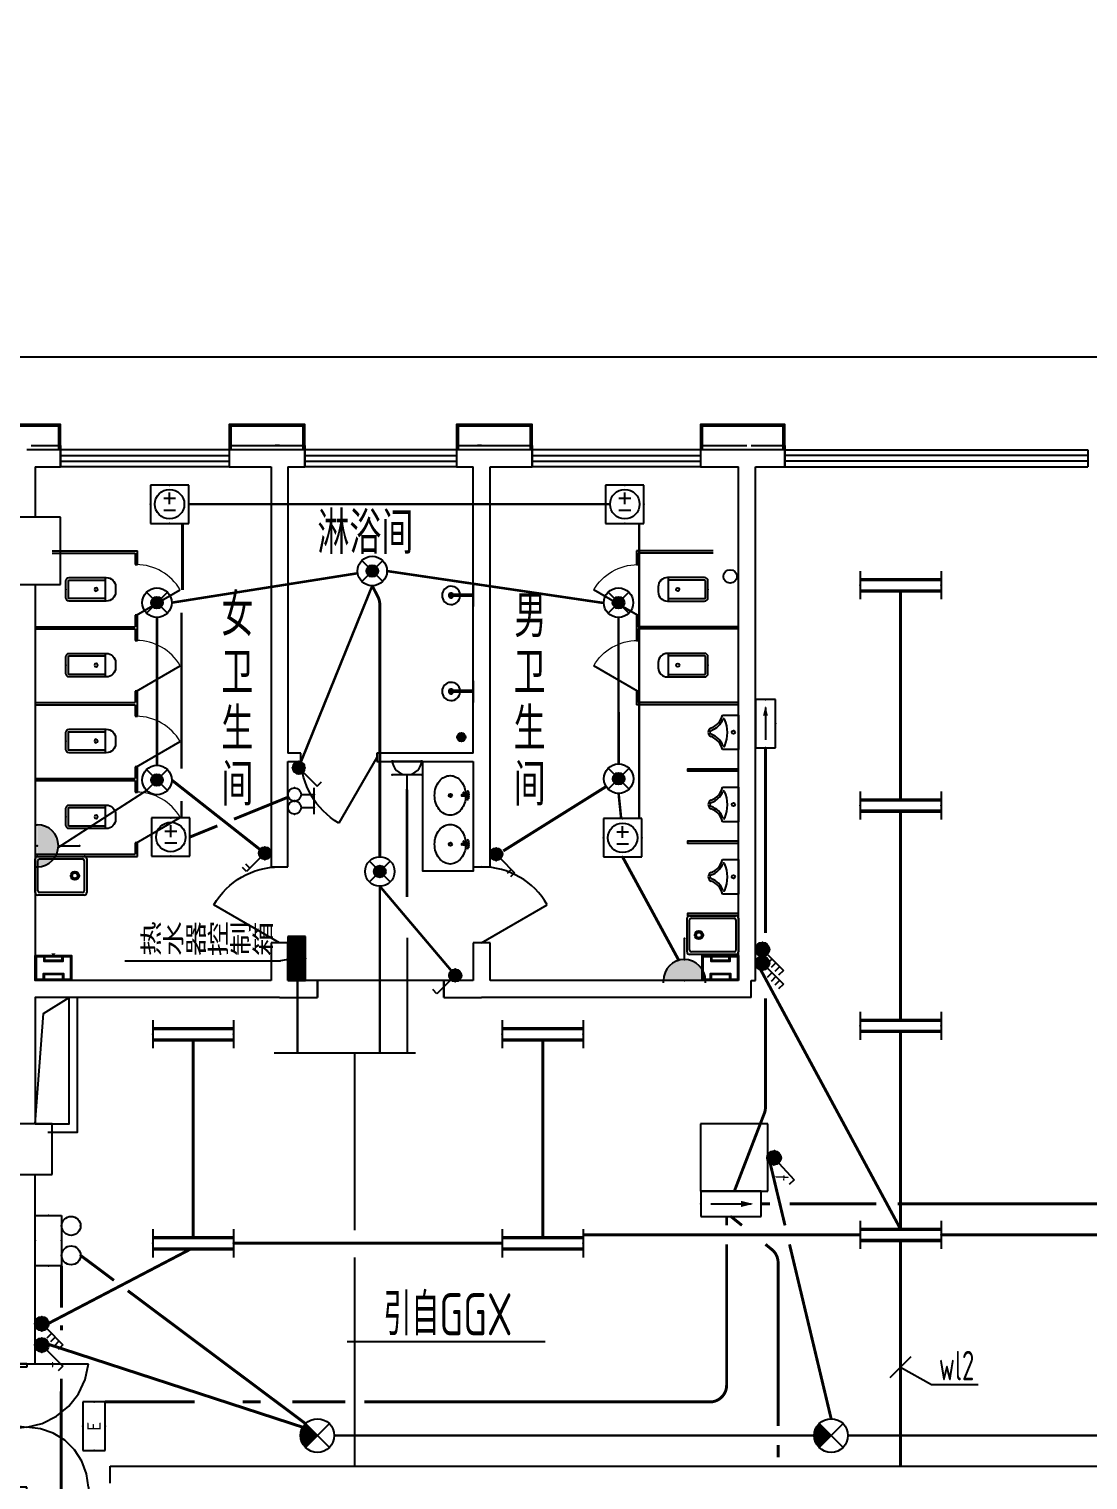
# Model space of a CAD drawing. Extents: x 2166032 to 5302137, y 581493 to 2416206.
# Drawn here: x 2475268 to 2487843, y 1206144 to 1223365 of the extents above; entities that cross this region are included whole.
import ezdxf
from ezdxf.enums import TextEntityAlignment as Align

# ---------------------------------------------------------------- set-up
doc = ezdxf.new("R2010")
doc.units = 0
doc.header["$LTSCALE"] = 1000
doc.header["$MEASUREMENT"] = 0
doc.linetypes.add('DASH', pattern=[0.35, 0.25, -0.1])
doc.linetypes.add('DASHEDX2', pattern=[1.5, 1, -0.5])
for name, color, linetype in [('3T_WOOD', 21, 'Continuous'), ('CABLETRAY', 4, 'Continuous'), ('COLUMN', 2, 'Continuous'), ('DIM-照明', 3, 'Continuous'), ('DIM-箱柜', 3, 'Continuous'), ('EQUIP-动力', 3, 'Continuous'), ('EQUIP-照明', 3, 'Continuous'), ('EQUIP-箱柜', 3, 'Continuous'), ('LATRINE', 8, 'Continuous'), ('LVTRY', 8, 'Continuous'), ('PUB_TEXT', 7, 'Continuous'), ('SURFACE', 8, 'Continuous'), ('TEL_TEXT', 7, 'Continuous'), ('WALL', 8, 'Continuous'), ('WINDOW', 8, 'Continuous'), ('WIRE-应急', 6, 'DASH'), ('WIRE-照明', 1, 'Continuous'), ('厨卫', 8, 'Continuous'), ('地漏', 5, 'Continuous'), ('屋面', 151, 'Continuous'), ('消防', 7, 'Continuous'), ('石材幕墙', 8, 'Continuous')]:
    doc.layers.add(name, color=color, linetype=linetype)
doc.styles.add('_HZTXT', font='！tssdeng.shx', dxfattribs={"width": 0.8, "bigfont": '！tssdchn.shx'})
doc.styles.add('_TCH_LABEL', font='!tssdeng.shx', dxfattribs={"bigfont": '!tssdchn.shx'})
doc.styles.add('_TEL_DIM', font='@tssdeng.shx', dxfattribs={"width": 0.8, "height": 3.5, "bigfont": '!tssdchn.shx'})
doc.styles.get("Standard").update_dxf_attribs({"font": 'tssdeng.shx', "bigfont": 'tssdchn.shx'})
doc.styles.add('TSSD_REIN', font='tssdeng.shx', dxfattribs={"width": 0.7, "bigfont": 'tssdchn.shx'})
doc.styles.add('zz-0', font='arial.ttf')

# ---------------------------------------------------------------- blocks, each defined once
blk = doc.blocks.new('_LV8')
for p, q in [((-205, 0), (205, 0)), ((-205, -191), (-205, 0)), ((205, 0), (205, -191))]:
    blk.add_line(p, q)
blk.add_circle((0, -60), 20)
for centre, radius, start, end in [((-152, -175), 10, 114.1084, 248.1394), ((5, -526), 395, 66.6675, 114.1084), ((158, -173), 10, 290.4941, 66.6675), ((-243, -391), 203, 19.2639, 79.2894), ((-243, -401), 233, 19.2639, 68.1394), ((0, -306), 54, 199.2639, 269.7777), ((0, -316), 24, 199.2639, 269.4998), ((0, -306), 54, 270.2223, 340.7361), ((0, -316), 24, 270.5002, 340.7361), ((243, -401), 233, 110.4941, 160.7361), ((243, -391), 203, 100.7106, 160.7361)]:
    blk.add_arc(centre, radius, start, end)
blk = doc.blocks.new('$lvtry$00000200')
for p, q in [((-140, -40, 0), (-140, -480, 0)), ((-110, -40, 0), (-110, -470, 0)), ((100, 0, 0), (-100, 0, 0)), ((100, -30, 0), (-100, -30, 0)), ((110, -470, 0), (110, -40, 0)), ((140, -480, 0), (140, -40, 0)), ((140, -470, 0), (-140, -470, 0)), ((-30, -590, 0), (30, -590, 0))]:
    blk.add_line(p, q)
blk.add_circle((0, -359, 0), 20)
for centre, radius, start, end in [((-100, -40, 0), 40, 90, 180), ((-100, -40, 0), 10, 90, 180), ((100, -40, 0), 40, 0, 90), ((100, -40, 0), 10, 0, 90), ((-30, -480, 0), 110, 180, 270), ((30, -480, 0), 110, 270, 0)]:
    blk.add_arc(centre, radius, start, end)
blk.add_point((0, 0))
blk = doc.blocks.new('A$C339C1991')
at = {"layer": 'LVTRY'}
blk.add_line((114, 371), (134, 371), dxfattribs=at)
for points in [[(0, 371), (256, 371)], [(114, 371), (114, 107)], [(134, 371), (134, 107)]]:
    blk.add_lwpolyline(points, dxfattribs=at)
for centre, radius, start, end in [((124, 108), 108, 95.306, 84.694), ((124, 108), 28.3, 110.6725, 69.3275), ((124, 110), 10.5, 197.2381, 342.7619)]:
    blk.add_arc(centre, radius, start, end, dxfattribs=at)
blk = doc.blocks.new('$TCHSYS$APDOOR2D')
blk.add_line((0.5, 0), (0, 0.866))
at = {"lineweight": 13}
blk.add_arc((0.5, 0), 1, 120, 180, dxfattribs=at)
blk = doc.blocks.new('$lvtry$00000194')
for p, q in [((-17, -27, 0), (-17, -17, 0)), ((17, -27, 0), (17, -17, 0))]:
    blk.add_line(p, q)
at = {"elevation": 0}
blk.add_lwpolyline([(14, -39, -0.067374), (92, -53, -0.088152), (166, -93, -0.105269), (218, -155, -0.121685), (235, -224, -0.121685), (218, -292, -0.105269), (166, -355, -0.088152), (92, -394, -0.078966), (0, -409, -0.078966), (-92, -394, -0.088152), (-166, -355, -0.105269), (-218, -292, -0.121685), (-235, -224, -0.121685), (-218, -155, -0.105269), (-166, -93, -0.088152), (-92, -53, -0.059935), (-23, -40, -0.059935)], format="xyb", dxfattribs=at)
for centre, radius in [((0, -27, 0), 16.7), ((0, -221, 0), 20), ((0, -221, 0), 15)]:
    blk.add_circle(centre, radius)
for centre, radius, start, end in [((-40, -17, 0), 10.1, 106.6096, 258.1648), ((-64, 250, 0), 259, 274.7069, 282.3732), ((-75, -197, 0), 173, 71.36, 79.1873), ((-29, -63, 0), 6.77, 155.344, 308.3224), ((-171, 35, 0), 166, 324.8411, 338.1337), ((-171, 35, 0), 170, 324.8411, 331.3523), ((-29, -63, 0), 3.37, 155.344, 308.3224), ((100, -178, 0), 170, 132.3141, 138.8253), ((100, -178, 0), 166, 125.5327, 138.8253), ((-12, -42, 0), 10.6, 201.8924, 261.774), ((0, -17, 0), 16.7, 0, 180), ((-381, -99, 0), 372, 2.3982, 6.7627), ((0, -80, 0), 9.9, 201.7837, 338.2163), ((64, 250, 0), 259, 257.6268, 265.2931), ((381, -99, 0), 372, 170.1008, 177.6018), ((75, -197, 0), 173, 100.8127, 110.4191), ((40, -17, 0), 10.1, 281.8352, 73.3904)]:
    blk.add_arc(centre, radius, start, end)
blk.add_point((0, -17, 0))
blk = doc.blocks.new('A$C6BB928D5')
at = {"layer": '地漏'}
h = blk.add_hatch(dxfattribs=at)
h.set_pattern_fill('ANSI31', color=5, scale=10, style=0)
h.set_pattern_definition([(45, (-2253094.437, -153718.293), (-11.22532015, 11.22532015), [])])
h.paths.add_polyline_path([(0, 50, 1), (100, 50, 1)])
at = {"layer": '地漏', "color": 5}
blk.add_circle((50, 50), 50, dxfattribs=at)
blk = doc.blocks.new('$plan$00001091')
for p, q in [((-275, -410), (-275, -50)), ((-255, -30), (255, -30)), ((275, -50), (275, -410)), ((255, -430), (-255, -430))]:
    blk.add_line(p, q)
for points in [[(-275, 0, 0.414214), (-305, -30, 0.414214)], [(305, -30, 0.414214), (275, 0, 0.414214)], [(-305, -430, 0.414214), (-275, -460, 0.414214)], [(275, -460, 0.414214), (305, -430, 0.414214)]]:
    blk.add_lwpolyline(points, format="xyb")
for points in [[(-275, 0), (275, 0)], [(-305, -430), (-305, -30)], [(305, -30), (305, -430)], [(275, -460), (-275, -460)]]:
    blk.add_lwpolyline(points)
for radius in [50, 32.5]:
    blk.add_circle((165, -230), radius)
for centre, start, end in [((-255, -50), 90, 180), ((255, -50), 0, 90), ((-255, -410), 180, 270), ((255, -410), 270, 360)]:
    blk.add_arc(centre, 20, start, end)
at = {"style": 'zz-0'}
for tag in ['YSIZE', 'XSIZE']:
    blk.add_attdef(tag, (0, 0), '', height=0.5, dxfattribs=at)
blk = doc.blocks.new('cffd')
at = {"layer": '厨卫'}
for p, q in [((288, -44), (300, -44)), ((288, -256), (300, -256))]:
    blk.add_line(p, q, dxfattribs=at)
for points in [[(0, -365), (0, 65), (300, 65), (300, -365)], [(12, -353), (12, 53), (288, 53), (288, -353)]]:
    blk.add_lwpolyline(points, close=True, dxfattribs=at)
for points in [[(12, -272), (82, -272), (82, -29), (12, -29)], [(12, -262), (72, -262), (72, -39), (12, -39)], [(288, -261), (228, -261), (228, -39), (288, -39)], [(288, -251), (238, -251), (238, -49), (288, -49)]]:
    blk.add_lwpolyline(points, dxfattribs=at)
blk.add_lwpolyline([(290, -150, 0, 50, 0), (323, -150, 100, 100, 0)], format="xyseb", dxfattribs=at)
blk = doc.blocks.new('$equip$00001160')
for p, q in [((-1.2, 0.417), (-1.2, -0.417)), ((-1.2, 0.167), (1.2, 0.167)), ((1.2, 0.417), (1.2, -0.417)), ((-1.2, -0.167), (1.2, -0.167))]:
    blk.add_line(p, q)
at = {"const_width": 0.1}
for points in [[(-1.2, 0.167), (1.2, 0.167)], [(-1.2, -0.167), (1.2, -0.167)]]:
    blk.add_lwpolyline(points, dxfattribs=at)
at = {"layer": 'EQUIP-照明'}
for p in [(-1.2, 0), (0, 0.167), (1.2, 0), (0, -0.167)]:
    blk.add_point(p, dxfattribs=at)
at = {"layer": 'EQUIP-照明', "flags": 9}
blk.add_attdef('A', (0, 0), '', height=0.00002, dxfattribs=at)
blk = doc.blocks.new('$equip$00001149')
for p, q in [((-0.354, 0.354), (0.354, -0.354)), ((0.354, 0.354), (-0.354, -0.354))]:
    blk.add_line(p, q)
for radius in [0.5, 0.2]:
    blk.add_circle((0, 0), radius)
for points in [[(-0.173, 0.1), (0.173, 0.1), (-0.2, 0), (0.2, 0)], [(-0.173, -0.1), (0.173, -0.1), (-0.2, 0), (0.2, 0)], [(-0.1, 0.173), (0.1, 0.173), (-0.173, 0.1), (0.173, 0.1)], [(0, 0.2), (0, 0.2), (-0.1, 0.173), (0.1, 0.173)], [(-0.1, -0.173), (0.1, -0.173), (-0.173, -0.1), (0.173, -0.1)], [(0, -0.2), (0, -0.2), (-0.1, -0.173), (0.1, -0.173)]]:
    blk.add_solid(points)
at = {"flags": 9}
blk.add_attdef('A', (0, 0), '', height=0.00002, dxfattribs=at)
blk = doc.blocks.new('$equip$00001963')
for p, q in [((0.147, 0.356), (0.625, 0.833)), ((0.512, 0.72), (0.653, 0.579)), ((0.625, 0.833), (0.766, 0.692))]:
    blk.add_line(p, q)
blk.add_circle((0, 0.208), 0.208)
for p in [(-0.208, 0.208), (0, 0.417), (0, 0), (0.208, 0.208)]:
    blk.add_point(p)
for points in [[(-0.18, 0.313), (0.18, 0.313), (-0.208, 0.208), (0.208, 0.208)], [(-0.18, 0.104), (0.18, 0.104), (-0.208, 0.208), (0.208, 0.208)], [(-0.104, 0.389), (0.104, 0.389), (-0.18, 0.313), (0.18, 0.313)], [(-0.104, 0.028), (0.104, 0.028), (-0.18, 0.104), (0.18, 0.104)], [(0, 0.417), (0, 0.417), (-0.104, 0.389), (0.104, 0.389)], [(0, 0), (0, 0), (-0.104, 0.028), (0.104, 0.028)]]:
    blk.add_solid(points)
at = {"layer": 'TEL_TEXT', "style": '_TEL_DIM', "flags": 1}
blk.add_attdef('A', text='', height=0.00002, dxfattribs=at).set_placement((0, 0), align=Align.MIDDLE_CENTER)
blk = doc.blocks.new('$equip$00001962')
for p, q in [((0.147, 0.356), (0.625, 0.833)), ((0.625, 0.833), (0.766, 0.692))]:
    blk.add_line(p, q)
blk.add_circle((0, 0.208), 0.208)
for p in [(-0.208, 0.208), (0, 0.417), (0, 0), (0.208, 0.208)]:
    blk.add_point(p)
for points in [[(-0.18, 0.313), (0.18, 0.313), (-0.208, 0.208), (0.208, 0.208)], [(-0.18, 0.104), (0.18, 0.104), (-0.208, 0.208), (0.208, 0.208)], [(-0.104, 0.389), (0.104, 0.389), (-0.18, 0.313), (0.18, 0.313)], [(-0.104, 0.028), (0.104, 0.028), (-0.18, 0.104), (0.18, 0.104)], [(0, 0.417), (0, 0.417), (-0.104, 0.389), (0.104, 0.389)], [(0, 0), (0, 0), (-0.104, 0.028), (0.104, 0.028)]]:
    blk.add_solid(points)
at = {"layer": 'TEL_TEXT', "style": '_TEL_DIM', "flags": 1}
blk.add_attdef('A', text='', height=0.00002, dxfattribs=at).set_placement((0, 0), align=Align.MIDDLE_CENTER)
blk = doc.blocks.new('$equip$00001344')
for p, q in [((0.65, 0.65), (-0.65, 0.65)), ((-0.65, 0.65), (-0.65, -0.65)), ((0.65, -0.65), (0.65, 0.65)), ((-0.2, 0.2), (0.2, 0.2)), ((0, 0), (0, 0.4)), ((-0.2, -0.2), (0.2, -0.2)), ((-0.65, -0.65), (0.65, -0.65))]:
    blk.add_line(p, q)
blk.add_circle((0, 0), 0.5)
for p in [(0, 0.65), (-0.65, 0), (0.65, 0), (0, -0.65)]:
    blk.add_point(p)
at = {"flags": 9}
blk.add_attdef('A', (0, 0), '', height=0.00002, dxfattribs=at)
blk = doc.blocks.new('$equip$00001212')
for p, q in [((-0.222, 0), (0.222, 0)), ((0, 0.444), (0, 0))]:
    blk.add_line(p, q)
blk.add_circle((0, 0.667), 0.222)
at = {"layer": 'EQUIP-照明'}
for p in [(-0.222, 0.667), (0, 0.889), (0.222, 0.667), (0, 0)]:
    blk.add_point(p, dxfattribs=at)
at = {"layer": 'EQUIP-照明', "flags": 9}
blk.add_attdef('A', (0, 0), '', height=0.00002, dxfattribs=at)
blk = doc.blocks.new('$equip$00001490')
at = {"color": 0}
for p, q in [((0, 0.5), (0, 1)), ((-0.5, 0.5), (0.5, 0.5)), ((-0.497, 0.05), (0.497, 0.05))]:
    blk.add_line(p, q, dxfattribs=at)
blk.add_arc((0, 0), 0.5, 0, 180, dxfattribs=at)
for p in [(0, 1), (-0.5, 0.5), (0.5, 0.5), (0, 0.05)]:
    blk.add_point(p)
at = {"flags": 9}
blk.add_attdef('A', (0, 0), '', height=0.00002, dxfattribs=at)
blk = doc.blocks.new('*X38')
at = {"color": 0}
for p, q in [((-250, 33), (-83, 200)), ((-250, 68), (-118, 200)), ((-250, 104), (-154, 200)), ((-250, 139), (-189, 200)), ((-250, 174), (-224, 200)), ((-247, 0), (-47, 200)), ((-212, 0), (-12, 200)), ((-177, 0), (23, 200)), ((-141, 0), (59, 200)), ((-106, 0), (94, 200)), ((-71, 0), (129, 200)), ((-35, 0), (165, 200)), ((0, 0), (200, 200)), ((35, 0), (235, 200)), ((71, 0), (250, 179)), ((106, 0), (250, 144)), ((141, 0), (250, 109)), ((177, 0), (250, 73)), ((212, 0), (250, 38)), ((247, 0), (250, 3))]:
    blk.add_line(p, q, dxfattribs=at)
blk = doc.blocks.new('$equip$00001421')
for p, q in [((0.75, 0.6), (-0.75, 0.6)), ((-0.75, 0.6), (-0.75, 0)), ((0.75, 0), (0.75, 0.6)), ((-0.75, 0), (0.75, 0))]:
    blk.add_line(p, q)
at = {"const_width": 0.6}
blk.add_lwpolyline([(-0.75, 0.3), (0.75, 0.3)], dxfattribs=at)
for p in [(0, 0.6), (-0.75, 0.3), (0, 0), (0.75, 0.3)]:
    blk.add_point(p)
at = {"xscale": 0.00300000000061118, "yscale": 0.00300000000061118, "zscale": 0.003}
blk.add_blockref('*X38', (0, 0), dxfattribs=at)
at = {"style": '_TCH_LABEL', "flags": 9}
blk.add_attdef('A', (0, 0), '', height=0.00002, dxfattribs=at)
blk = doc.blocks.new('$equip$00001296')
for p, q in [((0, 0.547), (0, 1.047)), ((-0.5, -0.003), (-0.5, 0.047)), ((0.5, -0.003), (0.5, 0.047))]:
    blk.add_line(p, q)
blk.add_arc((0, 0.047), 0.5, 0, 180)
for p in [(0, 1.047), (0, 0.547), (0, 0.047)]:
    blk.add_point(p)
for points in [[(0.25, 0.48), (-0.25, 0.48), (0.433, 0.297), (-0.433, 0.297)], [(0.25, 0.48), (-0.25, 0.48), (0.433, 0.297), (-0.433, 0.297)], [(0, 0.547), (0, 0.547), (0.25, 0.48), (-0.25, 0.48)], [(0, 0.547), (0, 0.547), (0.25, 0.48), (-0.25, 0.48)], [(0.433, 0.297), (-0.433, 0.297), (0.5, 0.047), (-0.5, 0.047)], [(0.433, 0.297), (-0.433, 0.297), (0.5, 0.047), (-0.5, 0.047)]]:
    blk.add_solid(points)
at = {"flags": 9}
blk.add_attdef('A', (0, 0), '', height=0.00002, dxfattribs=at)
blk = doc.blocks.new('$equip$00001190')
for p, q in [((-0.354, 0.354), (0.354, -0.354)), ((-0.354, -0.354), (0.354, 0.354))]:
    blk.add_line(p, q)
blk.add_circle((0, 0), 0.5)
for points in [[(-0.177, -0.177), (-0.483, 0.129), (0, 0), (-0.354, 0.354)], [(-0.306, -0.306), (-0.483, -0.129), (-0.177, -0.177), (-0.483, 0.129)], [(-0.354, -0.354), (-0.354, -0.354), (-0.306, -0.306), (-0.483, -0.129)]]:
    blk.add_solid(points)
at = {"flags": 9}
blk.add_attdef('A', (0, 0), '', height=0.00002, dxfattribs=at)
blk = doc.blocks.new('$equip$00001822')
for p, q in [((0.147, 0.356), (0.625, 0.833)), ((0.625, 0.833), (0.766, 0.692))]:
    blk.add_line(p, q)
blk.add_circle((0, 0.208), 0.208)
for p in [(-0.208, 0.208), (-0.015, 0.001), (0, 0.417), (0.208, 0.208)]:
    blk.add_point(p)
for points in [[(-0.18, 0.313), (0.18, 0.313), (-0.208, 0.208), (0.208, 0.208)], [(-0.18, 0.104), (0.18, 0.104), (-0.208, 0.208), (0.208, 0.208)], [(-0.104, 0.389), (0.104, 0.389), (-0.18, 0.313), (0.18, 0.313)], [(-0.104, 0.028), (0.104, 0.028), (-0.18, 0.104), (0.18, 0.104)], [(0, 0.417), (0, 0.417), (-0.104, 0.389), (0.104, 0.389)], [(0, 0), (0, 0), (-0.104, 0.028), (0.104, 0.028)]]:
    blk.add_solid(points)
at = {"color": 7, "style": '_TEL_DIM'}
blk.add_attdef('$TEXT$', text='', height=0.4, dxfattribs=at).set_placement((0.581, 0.465), align=Align.MIDDLE_CENTER)
at = {"color": 7, "style": '_TEL_DIM', "flags": 1}
blk.add_attdef('A', text='', height=0.00002, dxfattribs=at).set_placement((0, 0), align=Align.MIDDLE_CENTER)
blk = doc.blocks.new('$equip$00001965')
for p, q in [((0.147, 0.356), (0.625, 0.833)), ((0.286, 0.494), (0.427, 0.353)), ((0.399, 0.607), (0.54, 0.466)), ((0.512, 0.72), (0.653, 0.579)), ((0.625, 0.833), (0.766, 0.692))]:
    blk.add_line(p, q)
blk.add_circle((0, 0.208), 0.208)
for p in [(-0.208, 0.208), (0, 0.417), (0, 0), (0.208, 0.208)]:
    blk.add_point(p)
for points in [[(-0.18, 0.312), (0.18, 0.312), (-0.208, 0.208), (0.208, 0.208)], [(-0.18, 0.104), (0.18, 0.104), (-0.208, 0.208), (0.208, 0.208)], [(-0.104, 0.389), (0.104, 0.389), (-0.18, 0.312), (0.18, 0.312)], [(-0.104, 0.028), (0.104, 0.028), (-0.18, 0.104), (0.18, 0.104)], [(0, 0.417), (0, 0.417), (-0.104, 0.389), (0.104, 0.389)], [(0, 0), (0, 0), (-0.104, 0.028), (0.104, 0.028)]]:
    blk.add_solid(points)
at = {"layer": 'TEL_TEXT', "style": '_TEL_DIM', "flags": 1}
blk.add_attdef('A', text='', height=0.00002, dxfattribs=at).set_placement((0, 0), align=Align.MIDDLE_CENTER)
blk = doc.blocks.new('$equip_U$00000006')
at = {"color": 3}
for p, q in [((-0.6, 0.624), (0.6, 0.624)), ((-0.6, 0), (-0.6, 0.624)), ((0.6, 0.624), (0.6, 0)), ((0.6, 0), (-0.6, 0))]:
    blk.add_line(p, q, dxfattribs=at)
for centre in [(-0.35, 0.849), (0.35, 0.849)]:
    blk.add_circle(centre, 0.225, dxfattribs=at)
at = {"style": '_TEL_DIM', "flags": 1}
blk.add_attdef('A', text='', height=0.00002, dxfattribs=at).set_placement((0, 0), align=Align.MIDDLE_CENTER)
blk = doc.blocks.new('$equip_U$00000175(20081108-2321)')
for p in [(0, 0.624), (-0.6, 0.312), (0, 0), (0.6, 0.312)]:
    blk.add_point(p)
blk.add_blockref('$equip_U$00000006', (0, 0))
at = {"color": 7, "style": '_TEL_DIM', "flags": 1}
blk.add_attdef('A', text='', height=0.000025, dxfattribs=at).set_placement((0, 0), align=Align.MIDDLE_CENTER)
blk = doc.blocks.new('$equip_U$00000184(许虹剑)')
for p in [(-0.35, 1.074), (0.35, 1.074), (-0.6, 0.312), (0, 0), (0.6, 0.312)]:
    blk.add_point(p)
blk.add_blockref('$equip_U$00000175(20081108-2321)', (0, 0))
at = {"color": 7, "style": '_TEL_DIM', "flags": 1}
blk.add_attdef('A', text='', height=0.000025, dxfattribs=at).set_placement((0, 0), align=Align.MIDDLE_CENTER)
blk = doc.blocks.new('$equip_U$00000360(20081108-2321)')
at = {"ltscale": 5}
for p in [(-0.35, 1.074), (0.35, 1.074), (-0.6, 0.312), (0, 0), (0.6, 0.312)]:
    blk.add_point(p, dxfattribs=at)
blk.add_blockref('$equip_U$00000184(许虹剑)', (0, 0), dxfattribs=at)
at = {"color": 7, "style": '_TEL_DIM', "flags": 1}
blk.add_attdef('A', text='', height=0.000025, dxfattribs=at).set_placement((0, 0), align=Align.MIDDLE_CENTER)
blk = doc.blocks.new('$equip$00001687')
for p, q in [((0.72, 0.6), (-0.72, 0.6)), ((-0.72, 0.6), (-0.72, 0)), ((0.72, 0), (0.72, 0.6)), ((-0.72, 0), (0.72, 0))]:
    blk.add_line(p, q)
at = {"color": 7}
blk.add_line((-0.48, 0.3), (0.48, 0.3), dxfattribs=at)
for p in [(0, 0.6), (-0.72, 0.3), (0, 0), (0.72, 0.3)]:
    blk.add_point(p)
blk.add_solid([(0.24, 0.228), (0.528, 0.3), (0.24, 0.372)])
at = {"layer": 'TEL_TEXT', "style": '_TEL_DIM', "flags": 1}
blk.add_attdef('A', text='', height=0.00002, dxfattribs=at).set_placement((0, 0), align=Align.MIDDLE_CENTER)
blk = doc.blocks.new('$equip$00001686')
for p, q in [((0.72, 0.6), (-0.72, 0.6)), ((-0.72, 0.6), (-0.72, 0)), ((0.72, 0), (0.72, 0.6)), ((-0.72, 0), (0.72, 0))]:
    blk.add_line(p, q)
at = {"color": 7}
blk.add_line((-0.48, 0.3), (0.48, 0.3), dxfattribs=at)
for p in [(0, 0.6), (-0.72, 0.3), (0, 0), (0.72, 0.3)]:
    blk.add_point(p)
blk.add_solid([(-0.24, 0.228), (-0.528, 0.3), (-0.24, 0.372)])
at = {"layer": 'TEL_TEXT', "style": '_TEL_DIM', "flags": 1}
blk.add_attdef('A', text='', height=0.00002, dxfattribs=at).set_placement((0, 0), align=Align.MIDDLE_CENTER)
blk = doc.blocks.new('$equip$00001776')
for p, q in [((0.72, 0.66), (-0.72, 0.66)), ((-0.72, 0.66), (-0.72, 0)), ((0.72, 0), (0.72, 0.66)), ((-0.72, 0), (0.72, 0))]:
    blk.add_line(p, q)
for p in [(0, 0.66), (-0.72, 0.33), (0, 0), (0.72, 0.33)]:
    blk.add_point(p)
at = {"color": 7, "style": '_TEL_DIM'}
blk.add_attdef('$TEXT$', text='', height=0.4, dxfattribs=at).set_placement((0, 0.33), align=Align.MIDDLE_CENTER)
at = {"color": 7, "style": '_TEL_DIM', "flags": 1}
blk.add_attdef('A', text='', height=0.00002, dxfattribs=at).set_placement((0, 0), align=Align.MIDDLE_CENTER)
blk = doc.blocks.new('$DorLib2D$00000141')
at = {"color": 0}
for points in [[(-0.5, 0), (-0.5, 0.487)], [(-0.475, 0.487), (-0.5, 0.487)], [(-0.475, 0), (-0.475, 0.487)], [(-0.369, 0.473), (-0.475, 0.487)], [(-0.268, 0.435), (-0.369, 0.473)], [(0.369, 0.473), (0.268, 0.435)], [(0.475, 0.487), (0.369, 0.473)], [(0.475, 0), (0.475, 0.487)], [(0.475, 0.487), (0.5, 0.487)], [(0.5, 0), (0.5, 0.487)], [(-0.178, 0.377), (-0.268, 0.435)], [(-0.103, 0.3), (-0.178, 0.377)], [(0.178, 0.377), (0.103, 0.3)], [(0.268, 0.435), (0.178, 0.377)], [(-0.047, 0.208), (-0.103, 0.3)], [(0.103, 0.3), (0.047, 0.208)], [(-0.012, 0.107), (-0.047, 0.208)], [(0.047, 0.208), (0.012, 0.107)], [(0, 0), (-0.012, 0.107)], [(-0.012, -0.107), (0, 0)], [(0.012, 0.107), (0, 0)], [(-0.5, 0), (-0.475, 0)], [(0.5, 0), (0.475, 0)]]:
    blk.add_lwpolyline(points, dxfattribs=at)
at = {"color": 0, "linetype": 'DASHEDX2'}
for points in [[(0, 0), (0.03, -0.122), (0.086, -0.234), (0.165, -0.331), (0.264, -0.408), (0.378, -0.461), (0.5, -0.488)], [(-0.5, 0), (-0.5, -0.488)], [(-0.047, -0.208), (-0.012, -0.107)], [(0.5, 0), (0.5, -0.488)], [(-0.103, -0.3), (-0.047, -0.208)], [(-0.178, -0.377), (-0.103, -0.3)], [(-0.369, -0.473), (-0.268, -0.435)], [(-0.268, -0.435), (-0.178, -0.377)], [(-0.475, -0.488), (-0.5, -0.488)], [(-0.475, -0.487), (-0.369, -0.473)]]:
    blk.add_lwpolyline(points, dxfattribs=at)
blk = doc.blocks.new('$TCHSYS$WIN2D')
for p, q in [((-0.5, 0.5), (0.5, 0.5)), ((-0.5, 0.5), (-0.5, -0.5)), ((0.5, 0.5), (0.5, -0.5)), ((0.5, 0.1667), (-0.5, 0.1667)), ((0.5, -0.1667), (-0.5, -0.1667)), ((-0.5, -0.5), (0.5, -0.5))]:
    blk.add_line(p, q)
blk = doc.blocks.new('$DorLib2D$00000214')
at = {"color": 0}
blk.add_line((0.5, 0), (0, 0.866), dxfattribs=at)
blk.add_arc((0.5, 0), 1, 120, 180, dxfattribs=at)

msp = doc.modelspace()

# ---------------------------------------------------------------- linework, layer by layer
msp.add_line((2479045.1, 1207785.9), (2481398, 1207785.9))
msp.add_circle((2604640.5, 1020101.3), 438608.5)
at = {"layer": '3T_WOOD'}
for points in [[(2490692.8, 1219470.7), (2455742.8, 1219470.7)], [(2475342.8, 1210370.7), (2475441.1, 1211682.2), (2475742.8, 1211870.7)]]:
    msp.add_lwpolyline(points, dxfattribs=at)
at = {"layer": 'CABLETRAY'}
for p, q in [((2476233.1, 1206107.3), (2476233.1, 1206307.3)), ((2476233.1, 1206307.3), (2499355.7, 1206307.3))]:
    msp.add_line(p, q, dxfattribs=at)
at = {"layer": 'COLUMN'}
for p, q in [((2475641.2, 1217570.7), (2474841.2, 1217570.7)), ((2475641.2, 1216770.7), (2475641.2, 1217570.7)), ((2474841.2, 1216770.7), (2475641.2, 1216770.7)), ((2475542.8, 1210370.7), (2474942.8, 1210370.7)), ((2475542.8, 1209770.7), (2475542.8, 1210370.7)), ((2484042.8, 1210370.7), (2483242.8, 1210370.7)), ((2483242.8, 1210370.7), (2483242.8, 1209570.7)), ((2484042.8, 1209570.7), (2484042.8, 1210370.7)), ((2474942.8, 1209770.7), (2475542.8, 1209770.7)), ((2483242.8, 1209570.7), (2484042.8, 1209570.7))]:
    msp.add_line(p, q, dxfattribs=at)
at = {"layer": 'DIM-照明'}
msp.add_line((2485494, 1207360.4), (2485741.5, 1207607.9), dxfattribs=at)
for points in [[(2485617.8, 1207484.1), (2485984, 1207276.5)], [(2485984, 1207276.5), (2486538.1, 1207276.5)]]:
    msp.add_lwpolyline(points, dxfattribs=at)
at = {"layer": 'DIM-箱柜'}
for p in [(2476405.7, 1212305.3), (2478363.9, 1212323.7)]:
    msp.add_line(p, (2478253.6, 1212305.3), dxfattribs=at)
at = {"layer": 'LATRINE'}
for p, q in [((2475542.8, 1217170.7), (2476555.3, 1217170.7)), ((2475542.8, 1217145.7), (2476530.3, 1217145.7)), ((2476530.3, 1217145.7), (2476530.3, 1217008.2)), ((2476555.3, 1217008.2), (2476555.3, 1217170.7)), ((2483392.5, 1217170.7), (2482480.3, 1217170.7)), ((2482480.3, 1217170.7), (2482480.3, 1217008.2)), ((2483392.5, 1217145.7), (2482505.3, 1217145.7)), ((2482505.3, 1217008.2), (2482505.3, 1217145.7)), ((2476530.3, 1217008.2), (2476555.3, 1217008.2)), ((2482480.3, 1217008.2), (2482505.3, 1217008.2)), ((2476555.3, 1216408.2), (2476530.3, 1216408.2)), ((2476530.3, 1216408.2), (2476530.3, 1216270.7)), ((2476555.3, 1216258.2), (2476555.3, 1216408.2)), ((2482505.3, 1216408.2), (2482480.3, 1216408.2)), ((2482480.3, 1216408.2), (2482480.3, 1216258.2)), ((2482505.3, 1216270.7), (2482505.3, 1216408.2)), ((2475342.8, 1216270.7), (2476530.3, 1216270.7)), ((2475342.8, 1216245.7), (2476530.3, 1216245.7)), ((2476530.3, 1216245.7), (2476530.3, 1216108.2)), ((2476555.3, 1216108.2), (2476555.3, 1216258.2)), ((2482480.3, 1216258.2), (2482480.3, 1216108.2)), ((2483692.8, 1216270.7), (2482505.3, 1216270.7)), ((2483692.8, 1216245.7), (2482505.3, 1216245.7)), ((2482505.3, 1216108.2), (2482505.3, 1216245.7)), ((2483692.8, 1216245.7), (2483692.8, 1216270.7)), ((2476530.3, 1216108.2), (2476555.3, 1216108.2)), ((2482480.3, 1216108.2), (2482505.3, 1216108.2)), ((2476555.3, 1215508.2), (2476530.3, 1215508.2)), ((2476530.3, 1215508.2), (2476530.3, 1215370.7)), ((2476555.3, 1215358.2), (2476555.3, 1215508.2)), ((2482505.3, 1215508.2), (2482480.3, 1215508.2)), ((2482480.3, 1215508.2), (2482480.3, 1215345.7)), ((2482505.3, 1215370.7), (2482505.3, 1215508.2)), ((2475342.8, 1215370.7), (2476530.3, 1215370.7)), ((2475342.8, 1215345.7), (2476530.3, 1215345.7)), ((2476530.3, 1215345.7), (2476530.3, 1215208.2)), ((2476555.3, 1215208.2), (2476555.3, 1215358.2)), ((2483692.8, 1215345.7), (2482480.3, 1215345.7)), ((2483692.8, 1215370.7), (2482505.3, 1215370.7)), ((2483692.8, 1215345.7), (2483692.8, 1215370.7)), ((2476530.3, 1215208.2), (2476555.3, 1215208.2)), ((2475342.8, 1214470.7), (2476530.3, 1214470.7)), ((2476555.3, 1214608.2), (2476530.3, 1214608.2)), ((2476530.3, 1214608.2), (2476530.3, 1214470.7)), ((2476555.3, 1214458.2), (2476555.3, 1214608.2)), ((2476555.3, 1214308.2), (2476555.3, 1214458.2)), ((2475342.8, 1214445.7), (2476530.3, 1214445.7)), ((2476530.3, 1214445.7), (2476530.3, 1214308.2)), ((2476530.3, 1214308.2), (2476555.3, 1214308.2)), ((2476555.3, 1213708.2), (2476530.3, 1213708.2)), ((2476530.3, 1213708.2), (2476530.3, 1213570.7)), ((2476555.3, 1213545.7), (2476555.3, 1213708.2)), ((2475342.8, 1213570.7), (2476530.3, 1213570.7)), ((2475342.8, 1213545.7), (2476555.3, 1213545.7))]:
    msp.add_line(p, q, dxfattribs=at)
at = {"layer": 'LVTRY'}
msp.add_lwpolyline([(2480542.8, 1214670.7), (2480542.8, 1213370.7), (2479942.8, 1213370.7), (2479942.8, 1214670.7)], close=True, dxfattribs=at)
at = {"layer": 'LVTRY', "linetype": 'Continuous'}
for points in [[(2483692.8, 1214555.7), (2483092.8, 1214555.7), (2483092.8, 1214585.7), (2483692.8, 1214585.7)], [(2483692.8, 1213698.6), (2483092.8, 1213698.6), (2483092.8, 1213728.6), (2483692.8, 1213728.6)], [(2483692.8, 1212841.4), (2483092.8, 1212841.4), (2483092.8, 1212871.4), (2483692.8, 1212871.4)]]:
    msp.add_lwpolyline(points, dxfattribs=at)
at = {"layer": 'SURFACE'}
for p, q in [((2475292.8, 1218420.7), (2475642.8, 1218420.7)), ((2475642.8, 1218420.7), (2475642.8, 1218370.7)), ((2477642.8, 1218420.7), (2477642.8, 1218370.7)), ((2477642.8, 1218420.7), (2478242.8, 1218420.7)), ((2478242.8, 1218420.7), (2478192.8, 1218420.7)), ((2478192.8, 1218420.7), (2478192.8, 1218420.7)), ((2478242.8, 1218420.7), (2478542.3, 1218420.7)), ((2478542.3, 1218420.7), (2478542.3, 1218370.7)), ((2480342.3, 1218420.7), (2480342.3, 1218370.7)), ((2480342.3, 1218420.7), (2480642.8, 1218420.7)), ((2480642.8, 1218420.7), (2480592.8, 1218420.7)), ((2480592.8, 1218420.7), (2480592.8, 1218420.7)), ((2480642.8, 1218420.7), (2481242.8, 1218420.7)), ((2481242.8, 1218420.7), (2481242.8, 1218370.7)), ((2483242.8, 1218420.7), (2483242.8, 1218370.7)), ((2483242.8, 1218420.7), (2483792.8, 1218420.7)), ((2483842.8, 1218420.7), (2484242.8, 1218420.7)), ((2484242.8, 1218420.7), (2484242.8, 1218370.7))]:
    msp.add_line(p, q, dxfattribs=at)
at = {"layer": 'WALL'}
for p, q in [((2475642.8, 1218370.7), (2475242.8, 1218370.7)), ((2475642.8, 1218170.7), (2475642.8, 1218370.7)), ((2478242.8, 1218370.7), (2477642.8, 1218370.7)), ((2477642.8, 1218370.7), (2477642.8, 1218170.7)), ((2478542.3, 1218370.7), (2478242.8, 1218370.7)), ((2478542.3, 1218170.7), (2478542.3, 1218370.7)), ((2480642.8, 1218370.7), (2480342.3, 1218370.7)), ((2480342.3, 1218370.7), (2480342.3, 1218170.7)), ((2481242.8, 1218370.7), (2480642.8, 1218370.7)), ((2481242.8, 1218170.7), (2481242.8, 1218370.7)), ((2483792.8, 1218370.7), (2483242.8, 1218370.7)), ((2483242.8, 1218370.7), (2483242.8, 1218170.7)), ((2484242.8, 1218370.7), (2483792.8, 1218370.7)), ((2484242.8, 1218170.7), (2484242.8, 1218370.7)), ((2475342.8, 1218170.7), (2475342.8, 1217570.7)), ((2475342.8, 1218170.7), (2475642.8, 1218170.7)), ((2477642.8, 1218170.7), (2478142.8, 1218170.7)), ((2478142.8, 1218170.7), (2478142.8, 1214720.7)), ((2478342.8, 1218170.7), (2478342.8, 1214770.7)), ((2478342.8, 1218170.7), (2478542.3, 1218170.7)), ((2480342.3, 1218170.7), (2480542.8, 1218170.7)), ((2480542.8, 1214770.7), (2480542.8, 1218170.7)), ((2480742.8, 1214720.7), (2480742.8, 1218170.7)), ((2480742.8, 1218170.7), (2481242.8, 1218170.7)), ((2483242.8, 1218170.7), (2483692.8, 1218170.7)), ((2483692.8, 1212070.7), (2483692.8, 1218170.7)), ((2483892.8, 1212070.7), (2483892.8, 1218170.7)), ((2483892.8, 1218170.7), (2484242.8, 1218170.7)), ((2475342.8, 1216770.7), (2475342.8, 1212070.7)), ((2478142.8, 1214720.7), (2478142.8, 1213420.7)), ((2478497.4, 1214770.7), (2478342.8, 1214770.7)), ((2478342.8, 1213420.7), (2478342.8, 1214670.7)), ((2478342.8, 1214670.7), (2478497.4, 1214670.7)), ((2478497.4, 1214670.7), (2478497.4, 1214770.7)), ((2480542.8, 1214770.7), (2479397.4, 1214770.7)), ((2479397.4, 1214770.7), (2479397.4, 1214670.7)), ((2479397.4, 1214670.7), (2480542.8, 1214670.7)), ((2480542.8, 1214670.7), (2480542.8, 1213420.7)), ((2480742.8, 1213420.7), (2480742.8, 1214720.7)), ((2478142.8, 1213420.7), (2478342.8, 1213420.7)), ((2480542.8, 1213420.7), (2480742.8, 1213420.7)), ((2478342.8, 1212520.7), (2478142.8, 1212520.7)), ((2478142.8, 1212520.7), (2478142.8, 1212070.7)), ((2478342.8, 1212070.7), (2478342.8, 1212520.7)), ((2480742.8, 1212520.7), (2480542.8, 1212520.7)), ((2480542.8, 1212520.7), (2480542.8, 1212070.7)), ((2480742.8, 1212070.7), (2480742.8, 1212520.7)), ((2478142.8, 1212070.7), (2475342.8, 1212070.7)), ((2478692.8, 1212070.7), (2478342.8, 1212070.7)), ((2478692.8, 1211870.7), (2478692.8, 1212070.7)), ((2480542.8, 1212070.7), (2480192.8, 1212070.7)), ((2480192.8, 1212070.7), (2480192.8, 1211870.7)), ((2483692.8, 1212070.7), (2480742.8, 1212070.7)), ((2483842.8, 1212070.7), (2483892.8, 1212070.7)), ((2483842.8, 1211870.7), (2483842.8, 1212070.7)), ((2478242.8, 1211870.7), (2475342.8, 1211870.7)), ((2475342.8, 1211870.7), (2475342.8, 1210370.7)), ((2478242.8, 1211870.7), (2478692.8, 1211870.7)), ((2480192.8, 1211870.7), (2480642.8, 1211870.7)), ((2483792.8, 1211870.7), (2480642.8, 1211870.7)), ((2483842.8, 1211870.7), (2483792.8, 1211870.7)), ((2475342.8, 1207520.7), (2475342.8, 1209770.7)), ((2475142.8, 1207520.7), (2475342.8, 1207520.7))]:
    msp.add_line(p, q, dxfattribs=at)
at = {"layer": 'WINDOW', "linetype": 'DASH'}
for p, q in [((2478692.8, 1212070.7), (2478692.8, 1211870.7)), ((2480192.8, 1211870.7), (2480192.8, 1212070.7))]:
    msp.add_line(p, q, dxfattribs=at)
at = {"layer": 'WINDOW'}
msp.add_line((2480192.8, 1212070.7), (2478692.8, 1212070.7), dxfattribs=at)
at = {"layer": 'WIRE-应急', "linetype": 'DASH', "const_width": 35}
for points in [[(2484012.8, 1214832.7), (2484012.8, 1212636.6)], [(2484070.1, 1209897.2), (2484244.8, 1209165.6)], [(2483963.8, 1209420.7), (2484068.2, 1209420.7)], [(2484299.5, 1209420.7), (2485327.6, 1209420.7)], [(2485583.2, 1209420.7), (2489655.3, 1209420.7)], [(2483551.9, 1209165.6), (2483551.9, 1209270.7)], [(2483734, 1209165.6), (2483603.8, 1209270.7)], [(2484298.5, 1208940.6), (2484477, 1208193.6)], [(2475879.7, 1208809.7), (2476276.6, 1208513.1)], [(2475653.7, 1208187.4), (2475654.9, 1208684.7)], [(2476440.9, 1208390.2), (2478551.4, 1206812.8)], [(2484477, 1208193.6), (2484792.8, 1206871.3)], [(2475653.1, 1207921.1), (2475653.2, 1207978.4)], [(2475462.2, 1207766.1), (2478525.5, 1206767.9)], [(2475648.1, 1205860), (2475651.7, 1207346.2)], [(2476171.6, 1207069.9), (2477235.8, 1207069.9)], [(2477806.2, 1207069.9), (2478019.5, 1207069.9)], [(2478395.3, 1207069.9), (2479023.4, 1207069.9)], [(2484162.8, 1206413), (2484162.8, 1206558.8)]]:
    msp.add_lwpolyline(points, dxfattribs=at)
for points in [[(2484012.8, 1211859.2), (2484012.8, 1210567.3, -0.0922825), (2483999.4, 1210495.3), (2483642.8, 1209570.7)], [(2479248.4, 1207069.9), (2483351.9, 1207069.9, 0.4142136), (2483551.9, 1207269.9), (2483551.9, 1208940.6)], [(2484162.8, 1206783.8), (2484162.8, 1208724.1, 0.2267663), (2484088.3, 1208879.7), (2484012.9, 1208940.6)]]:
    msp.add_lwpolyline(points, format="xyb", dxfattribs=at)
at = {"layer": 'WIRE-应急', "color": 6, "linetype": 'DASH', "const_width": 25}
for points in [[(2478892.8, 1206671.3), (2484592.8, 1206671.3)], [(2484992.8, 1206671.3), (2490692.8, 1206671.3)]]:
    msp.add_lwpolyline(points, dxfattribs=at)
at = {"layer": 'WIRE-照明', "color": 1, "linetype": 'Continuous', "const_width": 30, "elevation": 0}
for points in [[(2477164.5, 1217725.6), (2482167.7, 1217725.6)], [(2482513.2, 1217498.1), (2482513.2, 1213993.4)], [(2476962.6, 1216556.6), (2479170.5, 1216905.9)], [(2479518.5, 1216932.2), (2482093, 1216552.7)], [(2479343.5, 1216757.2), (2478494.3, 1214660.9)], [(2477079.2, 1216439.1), (2477079.2, 1214585)], [(2482268, 1216381.6), (2482268.9, 1214642.2)], [(2482299.6, 1213993.4), (2482269, 1214292.2)], [(2477079.2, 1214203.8), (2477079.2, 1214002.6)], [(2480329.9, 1212133.3), (2479433.1, 1213191.6)], [(2479433.1, 1213191.6), (2479433.1, 1211210.5)]]:
    msp.add_lwpolyline(points, dxfattribs=at)
at = {"layer": 'WIRE-照明', "linetype": 'Continuous'}
for points, const_width in [([(2477089.8, 1216708.2), (2477089.8, 1217498.1)], 35), ([(2485617.8, 1216696.7), (2485617.8, 1214215.5)], 35), ([(2480899.3, 1213610), (2482120.6, 1214374.3)], 35), ([(2485617.8, 1214082.2), (2485617.8, 1211601)], 35), ([(2479761.4, 1212582.2), (2479761.4, 1211212.2)], 25), ([(2483955.3, 1212200.5), (2485617.8, 1209119.8)], 35), ([(2477217.8, 1211367.6), (2477217.8, 1209579.2)], 35), ([(2481367.8, 1211367.6), (2481367.8, 1209579.2)], 35), ([(2485617.8, 1211467.6), (2485617.8, 1209119.8)], 35), ([(2477217.8, 1209579.2), (2477217.8, 1209019.8)], 35), ([(2481367.8, 1209579.2), (2481367.8, 1209019.8)], 35), ([(2477697.8, 1208953.1), (2480887.8, 1208953.1)], 35), ([(2485617.8, 1208986.4), (2485617.8, 1206307.3)], 35), ([(2486097.8, 1209053.1), (2489287.8, 1209053.1)], 35), ([(2475492.7, 1207998.8), (2477190.3, 1208886.4)], 35)]:
    msp.add_lwpolyline(points, dxfattribs=dict(at, const_width=const_width))
at = {"layer": 'WIRE-照明', "linetype": 'Continuous', "const_width": 35}
msp.add_lwpolyline([(2479433.1, 1213541.6), (2479433.1, 1216534.7, 0.119339), (2479410.9, 1216626.2), (2479343.5, 1216757.2)], format="xyb", dxfattribs=at)
at = {"layer": 'WIRE-照明', "linetype": 'Continuous', "const_width": 35, "elevation": 0}
for points in [[(2476787.6, 1216381.6), (2476787.6, 1214626.7)], [(2476962.6, 1214451.7), (2478020.1, 1213619.5)], [(2477701.9, 1213987.6), (2478348.5, 1214250.2)], [(2477178.8, 1213775.1), (2477504.6, 1213907.4)], [(2482316.6, 1213538.4), (2482987.9, 1212303.9)]]:
    msp.add_lwpolyline(points, dxfattribs=at)
at = {"layer": 'WIRE-照明', "color": 1, "linetype": 'Continuous'}
for points, const_width in [([(2475615.4, 1213652.2), (2476663.8, 1214327.9)], 25), ([(2479755.5, 1214338.2), (2479755.5, 1213063)], 30), ([(2478456.8, 1212070.7), (2478456.8, 1211210.5)], 30), ([(2478176.9, 1211210.5), (2479857.4, 1211210.5)], 25), ([(2479135.9, 1211210.5), (2479135.9, 1209579.2)], 25), ([(2479135.9, 1209579.2), (2479135.9, 1209108.1)], 25), ([(2485137.8, 1209053.1), (2481847.8, 1209053.1)], 35), ([(2479135.9, 1208788.2), (2479135.9, 1206307.3)], 25)]:
    msp.add_lwpolyline(points, dxfattribs=dict(at, const_width=const_width))
at = {"layer": '屋面', "color": 6}
msp.add_circle((2483593.6, 1216868.3), 80, dxfattribs=at)
msp.add_circle((2483593.6, 1216868.3), 80, dxfattribs=at)
at = {"layer": '消防'}
msp.add_lwpolyline([(2475742.8, 1211870.7), (2475342.8, 1211870.7), (2475342.8, 1210370.7), (2475742.8, 1210370.7)], close=True, dxfattribs=at)
msp.add_lwpolyline([(2475492.8, 1210270.7), (2475842.8, 1210270.7), (2475842.8, 1211870.7)], dxfattribs=at)
at = {"layer": '石材幕墙'}
for points in [[(2475642.8, 1218370.7), (2475642.8, 1218670.7), (2474142.8, 1218670.7), (2474142.8, 1218370.7)], [(2475622.8, 1218370.7), (2475622.8, 1218650.7), (2474162.8, 1218650.7), (2474162.8, 1218370.7)], [(2478542.8, 1218370.7), (2478542.8, 1218670.7), (2477642.8, 1218670.7), (2477642.8, 1218370.7)], [(2478522.8, 1218370.7), (2478522.8, 1218650.7), (2477662.8, 1218650.7), (2477662.8, 1218370.7)], [(2481242.3, 1218370.7), (2481242.3, 1218670.7), (2480342.3, 1218670.7), (2480342.3, 1218370.7)], [(2481222.3, 1218370.7), (2481222.3, 1218650.7), (2480362.3, 1218650.7), (2480362.3, 1218370.7)], [(2484242.8, 1218370.7), (2484242.8, 1218670.7), (2483242.8, 1218670.7), (2483242.8, 1218370.7)], [(2484222.8, 1218370.7), (2484222.8, 1218650.7), (2483262.8, 1218650.7), (2483262.8, 1218370.7)]]:
    msp.add_lwpolyline(points, dxfattribs=at)

# ---------------------------------------------------------------- block references
at = {"layer": 'EQUIP-动力', "color": 4, "xscale": 350, "yscale": 350, "zscale": 350}
for p in [(2476937, 1217725.6, 0), (2482342.7, 1217725.6, 0), (2476951.3, 1213775.1, 0), (2482316.6, 1213765.9, 0)]:
    msp.add_blockref('$equip$00001344', p, dxfattribs=at)
at = {"layer": 'EQUIP-动力', "xscale": 350, "yscale": 350, "zscale": 350, "rotation": 180}
msp.add_blockref('$equip$00001490', (2479755.5, 1214688.2), dxfattribs=at)
at = {"layer": 'EQUIP-动力', "color": 1, "xscale": 500, "yscale": 500, "zscale": 500, "rotation": 270}
msp.add_blockref('$equip$00001296', (2475342.8, 1213671.7), dxfattribs=at)
at = {"layer": 'EQUIP-动力', "color": 1, "xscale": 500, "yscale": 500, "zscale": 500}
msp.add_blockref('$equip$00001296', (2483050.4, 1212047.3), dxfattribs=at)
at = {"layer": 'EQUIP-照明', "color": 4, "xscale": 350, "yscale": 350, "zscale": 350}
for p in [(2479343.5, 1216932.2), (2476787.6, 1216556.6, 0), (2482268, 1216556.6, 0), (2482269, 1214467.2, 0), (2476787.6, 1214451.7, 0), (2479433.1, 1213366.6)]:
    msp.add_blockref('$equip$00001149', p, dxfattribs=at)
at = {"layer": 'EQUIP-照明', "xscale": 400, "yscale": 400, "zscale": 400}
for name, p in [('$equip$00001160', (2485617.8, 1216763.4)), ('$equip$00001160', (2485617.8, 1214148.9)), ('$equip$00001160', (2477217.8, 1211434.3)), ('$equip$00001160', (2481367.8, 1211434.3)), ('$equip$00001160', (2485617.8, 1211534.3)), ('$equip$00001160', (2477217.8, 1208953.1)), ('$equip$00001160', (2481367.8, 1208953.1)), ('$equip$00001160', (2485617.8, 1209053.1)), ('$equip$00001190', (2478692.8, 1206671.3)), ('$equip$00001190', (2484792.8, 1206671.3))]:
    msp.add_blockref(name, p, dxfattribs=at)
at = {"layer": 'EQUIP-照明', "rotation": 270}
for name, p, xscale, yscale, zscale in [('$equip$00001686', (2483892.8, 1215120.7), 400, 400, 400), ('$equip$00001965', (2483892.8, 1212440.8), 400, 400, 400), ('$equip$00001965', (2483892.8, 1212278.3), 400, 400, 400), ('$equip_U$00000360(20081108-2321)', (2475342.8, 1208984.8), 500, 500, 500), ('$equip$00001965', (2475337.2, 1207998.8), 400, 400, 400)]:
    msp.add_blockref(name, p, dxfattribs=dict(at, xscale=xscale, yscale=yscale, zscale=zscale))
at = {"layer": 'EQUIP-照明', "color": 4, "yscale": 350, "zscale": 350}
for name, p, xscale, rotation in [('$equip$00001962', (2478471.3, 1214670.7), -350, 180), ('$equip$00001963', (2478069.9, 1213655.9), 350, 180.0000000000381), ('$equip$00001963', (2480742.8, 1213570.2), 350, 270), ('$equip$00001962', (2480329.9, 1212206.2, 0), 350, 180)]:
    msp.add_blockref(name, p, dxfattribs=dict(at, xscale=xscale, rotation=rotation))
at = {"layer": 'EQUIP-照明', "color": 1, "xscale": 350, "yscale": 350, "zscale": 350, "rotation": 90}
for p in [(2478653.9, 1214279.5), (2478653.9, 1214126.1)]:
    msp.add_blockref('$equip$00001212', p, dxfattribs=at)
at = {"layer": 'EQUIP-照明', "yscale": 400, "zscale": 400}
for name, p, xscale, rotation, values in [('$equip$00001822', (2484031.6, 1209971.2), 399.9999999998569, 267.465343970322, {'$TEXT$': 't'}), ('$equip$00001822', (2475337.2, 1207745.3), 400, 270, {'$TEXT$': 't'}), ('$equip$00001776', (2476171.6, 1206781.9), 400, 90, {'$TEXT$': 'E'})]:
    msp.add_blockref(name, p, dxfattribs=dict(at, xscale=xscale, rotation=rotation)).add_auto_attribs(values)
at = {"layer": 'EQUIP-照明', "color": 1, "xscale": 500, "yscale": 500, "zscale": 500}
msp.add_blockref('$equip$00001687', (2483603.8, 1209270.7), dxfattribs=at)
at = {"layer": 'EQUIP-箱柜', "color": 1, "xscale": 350, "yscale": 350, "zscale": 350, "rotation": 270.0000000000381}
msp.add_blockref('$equip$00001421', (2478342.8, 1212333.2), dxfattribs=at)
at = {"layer": 'LATRINE', "xscale": 600, "zscale": 25}
for p, yscale, rotation in [((2476542.8, 1216708.2), 600, 270), ((2482492.8, 1216708.2), -600, 269.9999999969317), ((2476542.8, 1215808.2), 600, 270), ((2482492.8, 1215808.2), -600, 269.9999999969317), ((2476542.8, 1214908.2), 600, 270), ((2476542.8, 1214008.2), 600, 270)]:
    msp.add_blockref('$TCHSYS$APDOOR2D', p, dxfattribs=dict(at, yscale=yscale, rotation=rotation))
at = {"layer": 'LVTRY', "yscale": -1, "rotation": 270}
for p in [(2475705.8, 1216714.7, 0), (2475705.8, 1215814.7, 0), (2475705.8, 1214914.7, 0), (2475705.8, 1214014.7, 0)]:
    msp.add_blockref('$lvtry$00000200', p, dxfattribs=at)
at = {"layer": 'LVTRY'}
for name, p, rotation in [('A$C339C1991', (2480172.2, 1216766.8), 270), ('A$C339C1991', (2480172.2, 1215627.3), 270), ('$lvtry$00000194', (2480492.8, 1214269.3), 270), ('$lvtry$00000194', (2480492.8, 1213690), 270), ('$plan$00001091', (2483387.8, 1212381.4), 180)]:
    msp.add_blockref(name, p, dxfattribs=dict(at, rotation=rotation))
at = {"layer": 'LVTRY', "xscale": -1, "yscale": -1, "rotation": 90}
for p in [(2483329.8, 1216714.7, 0), (2483329.8, 1215814.7, 0)]:
    msp.add_blockref('$lvtry$00000200', p, dxfattribs=at)
at = {"layer": 'LVTRY', "linetype": 'Continuous', "rotation": 270}
for p in [(2483692.8, 1215018), (2483692.8, 1214160.8), (2483692.8, 1213303.7)]:
    msp.add_blockref('_LV8', p, dxfattribs=at)
at = {"layer": 'LVTRY'}
msp.add_blockref('$plan$00001091', (2475647.8, 1213545.7), dxfattribs=at)
at = {"layer": 'WINDOW'}
for name, p, xscale, yscale, zscale, rotation in [('$TCHSYS$WIN2D', (2476642.8, 1218270.7), -2000, 200, -2000, 3.557390191826518e-11), ('$TCHSYS$WIN2D', (2479442.3, 1218270.7), -1800, 200, -1800, 2.779211088056417e-11), ('$TCHSYS$WIN2D', (2482242.8, 1218270.7), -2000, 200, -2000, 2.964491827989954e-11), ('$TCHSYS$WIN2D', (2486042.8, 1218270.7), 3600, 200, 3600, 3.20485602584831e-11), ('$DorLib2D$00000214', (2478242.8, 1212970.7), -900, 900, -900, 90.0000000000388), ('$DorLib2D$00000214', (2480642.8, 1212970.7), -900, -900, -900, 90), ('$DorLib2D$00000141', (2475242.8, 1206770.7), -1500, -1500, -1500, 270)]:
    msp.add_blockref(name, p, dxfattribs=dict(at, xscale=xscale, yscale=yscale, zscale=zscale, rotation=rotation))
at = {"layer": 'WINDOW', "xscale": 900, "yscale": -900, "zscale": 900}
msp.add_blockref('$DorLib2D$00000214', (2478947.4, 1214720.7), dxfattribs=at)
at = {"layer": '厨卫', "rotation": 90.00000008004127}
for p in [(2475407.8, 1212070.7), (2483327.8, 1212070.7)]:
    msp.add_blockref('cffd', p, dxfattribs=at)
at = {"layer": '地漏'}
msp.add_blockref('A$C6BB928D5', (2480351.5, 1214910.7), dxfattribs=at)

# ---------------------------------------------------------------- texts
at = {"layer": 'DIM-照明', "color": 7, "style": '_TEL_DIM', "width": 0.64}
msp.add_text('wl2', height=350, dxfattribs=at).set_placement((2486071.5, 1207326.5))
at = {"layer": 'DIM-箱柜', "color": 7, "style": '_TEL_DIM', "width": 0.8}
msp.add_text('热水器控制箱', height=350, dxfattribs=at).set_placement((2476580.7, 1212375.3))
at = {"layer": 'PUB_TEXT'}
for s, style, width, p in [('淋浴间', '_HZTXT', 0.8, (2478691.2, 1217134.7)), ('女', '_HZTXT', 0.8, (2477551.8, 1216160.7)), ('男', '_HZTXT', 0.8, (2481030.3, 1216146.7)), ('卫', '_HZTXT', 0.8, (2477551.8, 1215475.7)), ('卫', '_HZTXT', 0.8, (2481022.5, 1215475.7)), ('生', '_HZTXT', 0.8, (2477551.8, 1214808)), ('生', '_HZTXT', 0.8, (2481022.5, 1214808)), ('间', '_HZTXT', 0.8, (2477551.8, 1214147)), ('间', '_HZTXT', 0.8, (2481022.5, 1214147)), ('引自GGX', 'TSSD_REIN', 0.7, (2479474.9, 1207860.5))]:
    msp.add_text(s, height=500, dxfattribs=dict(at, style=style, width=width)).set_placement(p)

doc.saveas('drawing.dxf')
